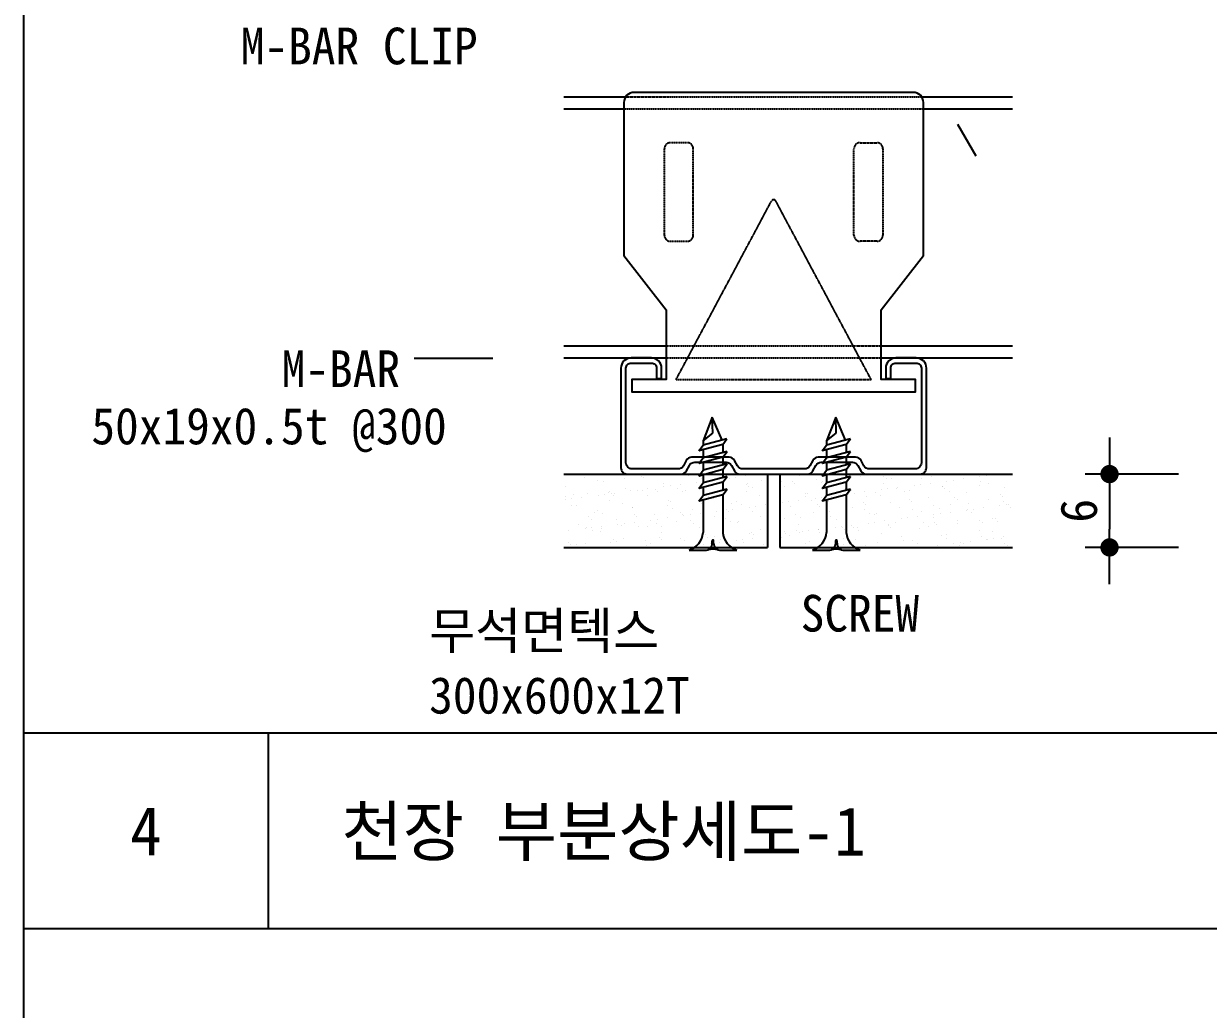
# Model space of a CAD drawing. Header units: millimetres. Extents: x 4197 to 36683, y 11436 to 28100.
# Drawn here: x 15088 to 17995, y 24032 to 26451 of the extents above; entities that cross this region are included whole.
import ezdxf
from ezdxf.enums import TextEntityAlignment as Align

# ---------------------------------------------------------------- set-up
doc = ezdxf.new("R2010")
doc.units = ezdxf.units.MM
doc.header["$MEASUREMENT"] = 0
doc.linetypes.add('HIDDEN', pattern=[0.375, 0.25, -0.125])
doc.layers.get('0').update_dxf_attribs({"linetype": 'CONTINUOUS'})
for name, color, linetype in [('2', 2, 'CONTINUOUS'), ('3', 6, 'CONTINUOUS'), ('7', 7, 'CONTINUOUS'), ('A-DIMS', 7, 'CONTINUOUS'), ('A-MKXS-LEAD', 7, 'CONTINUOUS'), ('ANCH', 8, 'CONTINUOUS'), ('FORM', 7, 'CONTINUOUS'), ('HA', 9, 'CONTINUOUS'), ('M', 2, 'CONTINUOUS'), ('PICE', 9, 'CONTINUOUS'), ('TEX', 3, 'CONTINUOUS'), ('TEXT', 7, 'CONTINUOUS')]:
    doc.layers.add(name, color=color, linetype=linetype)
doc.layers.add('A-MKXS-TEXT1', color=3, linetype='CONTINUOUS', lineweight=25)
doc.styles.add('HY울릉도L', font='malgun.ttf')
doc.styles.add('돋움', font='')
doc.styles.add('돋움체', font='')
doc.styles.get('돋움').set_extended_font_data('DotumChe')
doc.styles.get('돋움체').set_extended_font_data('DotumChe')
doc.dimstyles.new('CDIM', dxfattribs={"dimtxt": 3, "dimasz": 1.5, "dimexe": 2, "dimexo": 1, "dimgap": 1, "dimtad": 1, "dimdec": 0, "dimrnd": 0.5, "dimzin": 0, "dimdsep": 32, "dimlunit": 6, "dimtxsty": 'HY울릉도L', "dimblk1": '_CIDOT', "dimblk2": '_CIDOT', "dimsah": 1, "dimcen": 5.5, "dimclrd": 2, "dimclre": 2, "dimclrt": 7, "dimadec": 0, "dimazin": 0, "dimtfac": 1, "dimtdec": 0, "dimtix": 1, "dimtmove": 2, "dimatfit": 1, "dimldrblk": '_CIDOT', "dimfxl": 1, "dimtolj": 1, "dimtzin": 0, "dimlwd": -1, "dimarcsym": 0})

# ---------------------------------------------------------------- blocks, each defined once
blk = doc.blocks.new('*X8')
at = {"color": 0}
for p, q in [((299.93, 2243.97), (299.93, 2243.97)), ((327.09, 2243.84), (327.09, 2243.84)), ((239.36, 2241.05), (239.36, 2241.05)), ((243.78, 2240.94), (243.78, 2240.94)), ((244.7, 2240.09), (244.7, 2240.09)), ((246.69, 2243.46), (246.69, 2243.46)), ((253.66, 2241.88), (253.66, 2241.88)), ((255.77, 2240.54), (255.77, 2240.54)), ((256.23, 2240.9), (256.23, 2240.9)), ((262.49, 2241.95), (262.49, 2241.95)), ((263.42, 2241.1), (263.42, 2241.1)), ((267.76, 2242.85), (267.76, 2242.85)), ((271.8, 2242.97), (271.8, 2242.97)), ((280.92, 2240.09), (280.92, 2240.09)), ((281.21, 2242.96), (281.21, 2242.96)), ((282.06, 2243.68), (282.06, 2243.68)), ((282.13, 2242.11), (282.13, 2242.11)), ((284.17, 2242.34), (284.17, 2242.34)), ((293.51, 2239.42), (293.51, 2239.42)), ((296.11, 2239.76), (296.11, 2239.76)), ((296.48, 2242.16), (296.48, 2242.16)), ((300.18, 2240.3), (300.18, 2240.3)), ((300.85, 2243.12), (300.85, 2243.12)), ((305.2, 2239.14), (305.2, 2239.14)), ((305.31, 2239.06), (305.31, 2239.06)), ((306.97, 2241.19), (306.97, 2241.19)), ((309.57, 2241.53), (309.57, 2241.53)), ((313.63, 2242.07), (313.63, 2242.07)), ((320.16, 2239.31), (320.16, 2239.31)), ((320.43, 2242.96), (320.43, 2242.96)), ((320.88, 2241.13), (320.88, 2241.13)), ((323.03, 2243.31), (323.03, 2243.31)), ((323.92, 2240.15), (323.92, 2240.15)), ((240.66, 2238.83), (240.66, 2238.83)), ((249.05, 2236.11), (249.05, 2236.11)), ((249.27, 2234.73), (249.27, 2234.73)), ((249.78, 2235.96), (249.78, 2235.96)), ((255.73, 2234.45), (255.73, 2234.45)), ((259.8, 2234.98), (259.8, 2234.98)), ((263.36, 2235.7), (263.36, 2235.7)), ((265.35, 2238.03), (265.35, 2238.03)), ((266.59, 2235.88), (266.59, 2235.88)), ((267.77, 2237.12), (267.77, 2237.12)), ((269.19, 2236.22), (269.19, 2236.22)), ((273.26, 2236.75), (273.26, 2236.75)), ((274.17, 2234.92), (274.17, 2234.92)), ((277.67, 2236.53), (277.67, 2236.53)), ((279.78, 2235.19), (279.78, 2235.19)), ((280.05, 2237.65), (280.05, 2237.65)), ((282.65, 2237.99), (282.65, 2237.99)), ((286.48, 2238.13), (286.48, 2238.13)), ((286.72, 2238.52), (286.72, 2238.52)), ((289.74, 2236.99), (289.74, 2236.99)), ((291.76, 2237.5), (291.76, 2237.5)), ((299.28, 2234.43), (299.28, 2234.43)), ((306.07, 2238.34), (306.07, 2238.34)), ((308.18, 2236.99), (308.18, 2236.99)), ((310.18, 2234.58), (310.18, 2234.58)), ((314.85, 2236.5), (314.85, 2236.5)), ((328.89, 2235.59), (328.89, 2235.59)), ((329.82, 2234.74), (329.82, 2234.74)), ((330.41, 2238.57), (330.41, 2238.57)), ((239.67, 2232.33), (239.67, 2232.33)), ((242.28, 2232.67), (242.28, 2232.67)), ((243.04, 2230.78), (243.04, 2230.78)), ((246.34, 2233.21), (246.34, 2233.21)), ((251.38, 2233.39), (251.38, 2233.39)), ((253.13, 2234.1), (253.13, 2234.1)), ((254.03, 2231.55), (254.03, 2231.55)), ((254.95, 2230.7), (254.95, 2230.7)), ((258.61, 2232.85), (258.61, 2232.85)), ((268.14, 2230.29), (268.14, 2230.29)), ((272.74, 2232.56), (272.74, 2232.56)), ((273.27, 2229.39), (273.27, 2229.39)), ((273.66, 2231.71), (273.66, 2231.71)), ((283.71, 2232.36), (283.71, 2232.36)), ((287.37, 2230.36), (287.37, 2230.36)), ((291.46, 2233.57), (291.46, 2233.57)), ((292.38, 2232.72), (292.38, 2232.72)), ((292.83, 2229.49), (292.83, 2229.49)), ((301.67, 2231.19), (301.67, 2231.19)), ((303.78, 2229.85), (303.78, 2229.85)), ((308.4, 2231.56), (308.4, 2231.56)), ((311.1, 2233.73), (311.1, 2233.73)), ((315.12, 2229.32), (315.12, 2229.32)), ((315.45, 2229.75), (315.45, 2229.75)), ((315.77, 2232.16), (315.77, 2232.16)), ((317.72, 2229.66), (317.72, 2229.66)), ((321.79, 2230.2), (321.79, 2230.2)), ((323.97, 2233.62), (323.97, 2233.62)), ((328.58, 2231.09), (328.58, 2231.09)), ((330.07, 2232.99), (330.07, 2232.99)), ((331.18, 2231.43), (331.18, 2231.43)), ((332.18, 2231.65), (332.18, 2231.65)), ((332.79, 2230.52), (332.79, 2230.52)), ((240.58, 2225.7), (240.58, 2225.7)), ((244.87, 2227.58), (244.87, 2227.58)), ((246.98, 2226.24), (246.98, 2226.24)), ((252.58, 2228.22), (252.58, 2228.22)), ((258.97, 2228.55), (258.97, 2228.55)), ((259.3, 2226.71), (259.3, 2226.71)), ((261.7, 2225.35), (261.7, 2225.35)), ((275.38, 2228.04), (275.38, 2228.04)), ((277.27, 2227.42), (277.27, 2227.42)), ((278.01, 2227.72), (278.01, 2227.72)), ((281.41, 2224.88), (281.41, 2224.88)), ((288.2, 2225.77), (288.2, 2225.77)), ((290.81, 2226.12), (290.81, 2226.12)), ((294.87, 2226.65), (294.87, 2226.65)), ((296.73, 2228.74), (296.73, 2228.74)), ((301.66, 2227.55), (301.66, 2227.55)), ((301.66, 2226.38), (301.66, 2226.38)), ((304.27, 2227.89), (304.27, 2227.89)), ((308.33, 2228.42), (308.33, 2228.42)), ((311.37, 2225.01), (311.37, 2225.01)), ((317.22, 2228.45), (317.22, 2228.45)), ((320.43, 2225.19), (320.43, 2225.19)), ((325.68, 2225.85), (325.68, 2225.85)), ((326.76, 2225.89), (326.76, 2225.89)), ((327.79, 2224.5), (327.79, 2224.5)), ((240.48, 2220.44), (240.48, 2220.44)), ((245.56, 2221.14), (245.56, 2221.14)), ((246.13, 2223.28), (246.13, 2223.28)), ((246.48, 2220.3), (246.48, 2220.3)), ((247.83, 2220.46), (247.83, 2220.46)), ((250.43, 2220.8), (250.43, 2220.8)), ((254.49, 2221.34), (254.49, 2221.34)), ((254.57, 2221.41), (254.57, 2221.41)), ((254.95, 2220.17), (254.95, 2220.17)), ((261.29, 2222.23), (261.29, 2222.23)), ((263.89, 2222.57), (263.89, 2222.57)), ((264.27, 2222.15), (264.27, 2222.15)), ((265.2, 2221.31), (265.2, 2221.31)), ((267.95, 2223.11), (267.95, 2223.11)), ((268.88, 2222.24), (268.88, 2222.24)), ((270.52, 2222.24), (270.52, 2222.24)), ((270.99, 2220.9), (270.99, 2220.9)), ((274.74, 2224), (274.74, 2224)), ((277.35, 2224.35), (277.35, 2224.35)), ((280.06, 2219.69), (280.06, 2219.69)), ((282.97, 2223.21), (282.97, 2223.21)), ((282.99, 2223.16), (282.99, 2223.16)), ((283.91, 2222.32), (283.91, 2222.32)), ((286.09, 2224.31), (286.09, 2224.31)), ((295.63, 2221.75), (295.63, 2221.75)), ((297.28, 2224.04), (297.28, 2224.04)), ((299.39, 2222.7), (299.39, 2222.7)), ((301.71, 2224.18), (301.71, 2224.18)), ((302.63, 2223.33), (302.63, 2223.33)), ((311.19, 2223.82), (311.19, 2223.82)), ((320.32, 2220.95), (320.32, 2220.95)), ((321.35, 2224.34), (321.35, 2224.34)), ((325.7, 2220.36), (325.7, 2220.36)), ((239.39, 2218.1), (239.39, 2218.1)), ((241.04, 2219.57), (241.04, 2219.57)), ((242.59, 2219.09), (242.59, 2219.09)), ((248.93, 2215.55), (248.93, 2215.55)), ((250.83, 2216.31), (250.83, 2216.31)), ((264.48, 2215.09), (264.48, 2215.09)), ((264.49, 2217.62), (264.49, 2217.62)), ((269.55, 2217.32), (269.55, 2217.32)), ((278.58, 2216.06), (278.58, 2216.06)), ((288.26, 2218.33), (288.26, 2218.33)), ((289.18, 2216.81), (289.18, 2216.81)), ((292.88, 2216.9), (292.88, 2216.9)), ((294.99, 2215.55), (294.99, 2215.55)), ((303.03, 2214.78), (303.03, 2214.78)), ((304.75, 2218.88), (304.75, 2218.88)), ((306.98, 2219.34), (306.98, 2219.34)), ((306.98, 2217.86), (306.98, 2217.86)), ((309.82, 2215.67), (309.82, 2215.67)), ((311.96, 2214.78), (311.96, 2214.78)), ((312.42, 2216.02), (312.42, 2216.02)), ((313.57, 2215.77), (313.57, 2215.77)), ((316.48, 2216.55), (316.48, 2216.55)), ((321.28, 2218.7), (321.28, 2218.7)), ((323.28, 2217.45), (323.28, 2217.45)), ((323.39, 2217.35), (323.39, 2217.35)), ((325.88, 2217.79), (325.88, 2217.79)), ((329.14, 2217.84), (329.14, 2217.84)), ((329.94, 2218.32), (329.94, 2218.32)), ((330.67, 2215.79), (330.67, 2215.79)), ((331.6, 2214.95), (331.6, 2214.95)), ((250.18, 2214.26), (250.18, 2214.26)), ((273.61, 2214.74), (273.61, 2214.74)), ((298.96, 2214.25), (298.96, 2214.25))]:
    blk.add_line(p, q, dxfattribs=at)
blk = doc.blocks.new('*X7')
at = {"color": 0}
for p, q in [((150.91, 2239.09), (150.91, 2239.09)), ((156.94, 2243.72), (156.94, 2243.72)), ((158.55, 2242.78), (158.55, 2242.78)), ((163.93, 2241.45), (163.93, 2241.45)), ((166.48, 2241.16), (166.48, 2241.16)), ((172.86, 2243.62), (172.86, 2243.62)), ((174.97, 2242.28), (174.97, 2242.28)), ((182.04, 2243.23), (182.04, 2243.23)), ((182.65, 2242.46), (182.65, 2242.46)), ((191.17, 2240.36), (191.17, 2240.36)), ((193.74, 2239.23), (193.74, 2239.23)), ((197.81, 2239.77), (197.81, 2239.77)), ((201.37, 2243.48), (201.37, 2243.48)), ((204.6, 2240.66), (204.6, 2240.66)), ((206.73, 2242.43), (206.73, 2242.43)), ((207.2, 2241), (207.2, 2241)), ((210.96, 2239.24), (210.96, 2239.24)), ((211.27, 2241.54), (211.27, 2241.54)), ((215.56, 2239.32), (215.56, 2239.32)), ((218.06, 2242.43), (218.06, 2242.43)), ((220.66, 2242.77), (220.66, 2242.77)), ((224.73, 2243.31), (224.73, 2243.31)), ((225.06, 2239.93), (225.06, 2239.93)), ((225.26, 2240.08), (225.26, 2240.08)), ((225.98, 2239.08), (225.98, 2239.08)), ((231.12, 2241.39), (231.12, 2241.39)), ((151.11, 2235.04), (151.11, 2235.04)), ((154.16, 2235.64), (154.16, 2235.64)), ((157.43, 2234.45), (157.43, 2234.45)), ((160.03, 2236.22), (160.03, 2236.22)), ((164.22, 2235.34), (164.22, 2235.34)), ((166.83, 2235.69), (166.83, 2235.69)), ((168.46, 2236.47), (168.46, 2236.47)), ((168.91, 2236.89), (168.91, 2236.89)), ((169.83, 2236.05), (169.83, 2236.05)), ((170.57, 2235.13), (170.57, 2235.13)), ((170.89, 2236.22), (170.89, 2236.22)), ((175.6, 2238.29), (175.6, 2238.29)), ((177.68, 2237.12), (177.68, 2237.12)), ((180.29, 2237.46), (180.29, 2237.46)), ((182.56, 2237.44), (182.56, 2237.44)), ((184.35, 2237.99), (184.35, 2237.99)), ((184.42, 2235.18), (184.42, 2235.18)), ((187.63, 2237.9), (187.63, 2237.9)), ((188.55, 2237.06), (188.55, 2237.06)), ((191.14, 2238.89), (191.14, 2238.89)), ((196.86, 2238.27), (196.86, 2238.27)), ((198.97, 2236.93), (198.97, 2236.93)), ((199.99, 2237.25), (199.99, 2237.25)), ((206.34, 2238.91), (206.34, 2238.91)), ((207.27, 2238.07), (207.27, 2238.07)), ((209.53, 2234.69), (209.53, 2234.69)), ((225.09, 2236.76), (225.09, 2236.76)), ((227.37, 2238.73), (227.37, 2238.73)), ((230.33, 2235.09), (230.33, 2235.09)), ((150.77, 2233.57), (150.77, 2233.57)), ((153.29, 2231.04), (153.29, 2231.04)), ((153.37, 2233.91), (153.37, 2233.91)), ((155.46, 2231.05), (155.46, 2231.05)), ((164.07, 2229.32), (164.07, 2229.32)), ((168.86, 2233.11), (168.86, 2233.11)), ((174.18, 2232.06), (174.18, 2232.06)), ((178.16, 2230.29), (178.16, 2230.29)), ((178.39, 2230.56), (178.39, 2230.56)), ((192.47, 2231.13), (192.47, 2231.13)), ((192.9, 2233.07), (192.9, 2233.07)), ((193.96, 2232.63), (193.96, 2232.63)), ((194.58, 2229.78), (194.58, 2229.78)), ((203.08, 2229.75), (203.08, 2229.75)), ((206.56, 2232.09), (206.56, 2232.09)), ((211.62, 2234.08), (211.62, 2234.08)), ((216.59, 2229.52), (216.59, 2229.52)), ((218.65, 2231.82), (218.65, 2231.82)), ((219.42, 2229.67), (219.42, 2229.67)), ((220.87, 2232.93), (220.87, 2232.93)), ((222.98, 2231.59), (222.98, 2231.59)), ((226.21, 2230.56), (226.21, 2230.56)), ((228.82, 2230.9), (228.82, 2230.9)), ((232.88, 2231.44), (232.88, 2231.44)), ((160.44, 2226.49), (160.44, 2226.49)), ((161.36, 2225.65), (161.36, 2225.65)), ((162.83, 2228.49), (162.83, 2228.49)), ((166.18, 2227.98), (166.18, 2227.98)), ((171.95, 2225.61), (171.95, 2225.61)), ((179.16, 2227.5), (179.16, 2227.5)), ((180.08, 2226.66), (180.08, 2226.66)), ((185.84, 2225.24), (185.84, 2225.24)), ((187.51, 2227.68), (187.51, 2227.68)), ((188.44, 2225.59), (188.44, 2225.59)), ((192.5, 2226.12), (192.5, 2226.12)), ((196.34, 2224.57), (196.34, 2224.57)), ((197.88, 2228.51), (197.88, 2228.51)), ((198.8, 2227.67), (198.8, 2227.67)), ((199.3, 2227.02), (199.3, 2227.02)), ((201.9, 2227.36), (201.9, 2227.36)), ((202.17, 2224.95), (202.17, 2224.95)), ((205.96, 2227.89), (205.96, 2227.89)), ((211.91, 2226.64), (211.91, 2226.64)), ((212.75, 2228.79), (212.75, 2228.79)), ((215.36, 2229.13), (215.36, 2229.13)), ((216.47, 2225.78), (216.47, 2225.78)), ((217.51, 2228.68), (217.51, 2228.68)), ((221.86, 2224.69), (221.86, 2224.69)), ((227.47, 2228.71), (227.47, 2228.71)), ((230.57, 2226.75), (230.57, 2226.75)), ((152.13, 2220.81), (152.13, 2220.81)), ((156.38, 2223.54), (156.38, 2223.54)), ((158.92, 2221.7), (158.92, 2221.7)), ((159.67, 2222.18), (159.67, 2222.18)), ((161.52, 2222.04), (161.52, 2222.04)), ((161.78, 2220.83), (161.78, 2220.83)), ((165.2, 2220.44), (165.2, 2220.44)), ((165.59, 2222.58), (165.59, 2222.58)), ((165.71, 2221.66), (165.71, 2221.66)), ((172.38, 2223.47), (172.38, 2223.47)), ((173.77, 2223.14), (173.77, 2223.14)), ((174.98, 2223.81), (174.98, 2223.81)), ((179.05, 2224.35), (179.05, 2224.35)), ((180.77, 2222.5), (180.77, 2222.5)), ((184.43, 2222.67), (184.43, 2222.67)), ((188.07, 2223.98), (188.07, 2223.98)), ((190.18, 2222.64), (190.18, 2222.64)), ((190.31, 2219.95), (190.31, 2219.95)), ((203.15, 2223.68), (203.15, 2223.68)), ((205.88, 2222.02), (205.88, 2222.02)), ((218.58, 2224.44), (218.58, 2224.44)), ((221.44, 2224.09), (221.44, 2224.09)), ((226.84, 2220.13), (226.84, 2220.13)), ((230.56, 2221.21), (230.56, 2221.21)), ((151.97, 2216.09), (151.97, 2216.09)), ((152.89, 2215.25), (152.89, 2215.25)), ((155.28, 2215.03), (155.28, 2215.03)), ((159.17, 2215.81), (159.17, 2215.81)), ((169.37, 2216), (169.37, 2216)), ((170.69, 2217.1), (170.69, 2217.1)), ((171.61, 2216.26), (171.61, 2216.26)), ((174.74, 2217.88), (174.74, 2217.88)), ((183.68, 2216.83), (183.68, 2216.83)), ((183.86, 2215), (183.86, 2215)), ((185.78, 2215.49), (185.78, 2215.49)), ((189.41, 2218.11), (189.41, 2218.11)), ((190.33, 2217.27), (190.33, 2217.27)), ((197.77, 2217.8), (197.77, 2217.8)), ((199.43, 2217.07), (199.43, 2217.07)), ((207.45, 2215.14), (207.45, 2215.14)), ((208.12, 2219.12), (208.12, 2219.12)), ((209.04, 2218.28), (209.04, 2218.28)), ((210.05, 2215.49), (210.05, 2215.49)), ((212.08, 2218.63), (212.08, 2218.63)), ((214.12, 2216.02), (214.12, 2216.02)), ((214.18, 2217.29), (214.18, 2217.29)), ((215, 2219.14), (215, 2219.14)), ((220.91, 2216.92), (220.91, 2216.92)), ((223.51, 2217.26), (223.51, 2217.26)), ((223.82, 2216.03), (223.82, 2216.03)), ((226.17, 2219.6), (226.17, 2219.6)), ((227.58, 2217.79), (227.58, 2217.79)), ((227.76, 2219.29), (227.76, 2219.29)), ((232.11, 2215.3), (232.11, 2215.3)), ((200.66, 2214.25), (200.66, 2214.25)), ((213.39, 2214.29), (213.39, 2214.29))]:
    blk.add_line(p, q, dxfattribs=at)
blk = doc.blocks.new('_CIDOT')
at = {"color": 0, "linetype": 'ByBlock'}
blk.add_line((2, 0), (-1, 0), dxfattribs=at)
at = {"color": 0, "linetype": 'ByBlock', "const_width": 0.5}
blk.add_lwpolyline([(-0.25, 0, 1), (0.25, 0, 1)], format="xyb", close=True, dxfattribs=at)
blk = doc.blocks.new('*D60')
at = {"layer": 'A-DIMS', "lineweight": -2, "transparency": 16777216}
for p, q in [((17922, 25346), (17693, 25346)), ((17922, 25166), (17693, 25166))]:
    blk.add_line(p, q, dxfattribs=at)
at = {"layer": 'A-DIMS', "transparency": 16777216}
blk.add_line((17753, 25301), (17753, 25211), dxfattribs=at)
at = {"layer": 'A-DIMS', "transparency": 16777216, "xscale": 45, "yscale": 45, "zscale": 45}
for p, rotation in [((17753, 25346), 90), ((17753, 25166), 270)]:
    blk.add_blockref('_CIDOT', p, dxfattribs=dict(at, rotation=rotation))
at = {"layer": 'A-DIMS', "color": 3, "transparency": 16777216, "insert": (17677.9, 25256), "char_height": 90, "attachment_point": 5, "rotation": 90, "style": '돋움체'}
blk.add_mtext('\\A1;6', dxfattribs=at)

msp = doc.modelspace()

# ---------------------------------------------------------------- linework, layer by layer
at = {"layer": '2'}
msp.add_line((16413.3, 25346), (17515.1, 25346), dxfattribs=at)
at = {"layer": '3'}
for p, q in [((16413.3, 25346), (16913.6, 25346)), ((16413.3, 25346), (16913.6, 25346)), ((16913.6, 25346), (16913.6, 25166)), ((16943.6, 25346), (17515.1, 25346)), ((16943.6, 25346), (16943.6, 25166)), ((16413.3, 25166), (16913.6, 25166)), ((16943.6, 25166), (17515.1, 25166))]:
    msp.add_line(p, q, dxfattribs=at)
at = {"layer": '7', "linetype": 'HIDDEN'}
for p, q in [((16689.2, 25578.1), (16923.3, 26016.2)), ((17167.9, 25578.1), (16933.9, 26016.2)), ((16689.2, 25578.1), (17167.9, 25578.1))]:
    msp.add_line(p, q, dxfattribs=at)
at = {"layer": '7'}
msp.add_lwpolyline([(16664.8, 25749), (16664.8, 25578.1), (16580.1, 25578.1), (16580.1, 25548.1), (17277, 25548.1), (17277, 25578.1), (17192.3, 25578.1), (17192.3, 25749), (17296.1, 25882.3), (17296.1, 26257.9, 0.414214), (17271.1, 26282.9), (16586.1, 26282.9, 0.414214), (16561.1, 26257.9), (16561.1, 25882.3)], format="xyb", close=True, dxfattribs=at)
at = {"layer": '7', "linetype": 'HIDDEN'}
for points in [[(16660.2, 26144.3), (16660.2, 25932.4, 0.414214), (16675.2, 25917.4), (16716.4, 25917.4, 0.414214), (16731.4, 25932.4), (16731.4, 26144.3, 0.414214), (16716.4, 26159.3), (16675.2, 26159.3, 0.414214)], [(17196.9, 26144.3), (17196.9, 25932.4, -0.414214), (17181.9, 25917.4), (17140.7, 25917.4, -0.414214), (17125.7, 25932.4), (17125.7, 26144.3, -0.414214), (17140.7, 26159.3), (17181.9, 26159.3, -0.414214)]]:
    msp.add_lwpolyline(points, format="xyb", close=True, dxfattribs=at)
msp.add_arc((16928.6, 26013.4), 6, 28.109, 151.891, dxfattribs=at)
at = {"layer": 'A-MKXS-LEAD'}
msp.add_line((17425.4, 26126.1), (17380.5, 26204.1), dxfattribs=at)
for points in [[(17425.4, 26126.1, 0, 30, 0), (17380.5, 26204.1, 0, 0, 0), (17122.5, 26652.2, 0, 0, 0), (17281.7, 26652.2, 0, 0, 0)], [(16615.8, 26149.5, 0, 30, 0), (16550.2, 26211.2, 0, 0, 0), (16366.8, 26383.7, 0, 0, 0), (16275, 26383.7, 0, 0, 0)], [(16556.7, 25502.9, 0, 30, 0), (16473.2, 25536.3, 0, 0, 0), (16239.4, 25629.7, 0, 0, 0)], [(16436.8, 25260.4, 0, 30, 0), (16346.8, 25260.4, 0, 0, 0), (15979.3, 25260.4, 0, 0, 0), (15979.3, 24955.1, 0, 0, 0), (16078.3, 24955.1, 0, 0, 0)]]:
    msp.add_lwpolyline(points, format="xyseb", dxfattribs=at)
at = {"layer": 'ANCH'}
for p, q in [((16413.3, 26272.3), (16568.4, 26272.3)), ((17291.5, 26272.3), (17515.1, 26272.3)), ((16413.3, 26242.4), (16561.1, 26242.4)), ((17296.1, 26242.4), (17515.1, 26242.4)), ((16413.3, 25661), (16664.8, 25661)), ((17192.3, 25661), (17515.1, 25661)), ((16413.3, 25631), (16664.8, 25631)), ((17192.3, 25631), (17515.1, 25631))]:
    msp.add_line(p, q, dxfattribs=at)
at = {"layer": 'ANCH', "linetype": 'HIDDEN'}
for p, q in [((16568.4, 26272.3), (17291.5, 26272.3)), ((16561.1, 26242.4), (17296.1, 26242.4)), ((16664.8, 25661), (17192.3, 25661)), ((16664.8, 25631), (17192.3, 25631))]:
    msp.add_line(p, q, dxfattribs=at)
at = {"layer": 'FORM', "linetype": 'Continuous'}
for p, q in [((15087.7, 16021.2), (15087.7, 28100.1)), ((25759.4, 24710), (15087.7, 24710)), ((15687.7, 24708.8), (15687.7, 24230)), ((25759.4, 24230), (15087.7, 24230))]:
    msp.add_line(p, q, dxfattribs=at)
at = {"layer": 'M'}
msp.add_lwpolyline([(17129.8, 25387.6), (17037.9, 25387.6, 0.275955), (17024.7, 25379.7), (17017.5, 25366.4, -0.275955), (17004.3, 25358.5), (16852.8, 25358.5, -0.275955), (16839.6, 25366.4), (16832.5, 25379.7, 0.275955), (16819.3, 25387.6), (16727.3, 25387.6, 0.275955), (16714.1, 25379.7), (16707, 25366.4, -0.275955), (16693.8, 25358.5), (16581.1, 25358.5, -0.414214), (16566.1, 25373.5), (16566.1, 25606, -0.414214), (16578.6, 25618.5), (16628.6, 25618.5, -0.414214), (16641.1, 25606), (16641.1, 25580.9), (16653.6, 25580.9), (16653.6, 25606, 0.414214), (16628.6, 25631), (16578.6, 25631, 0.414214), (16553.6, 25606), (16553.6, 25361, 0.414214), (16568.6, 25346), (16701.2, 25346, 0.275955), (16714.5, 25353.9), (16721.6, 25367.2, -0.275955), (16734.8, 25375.1), (16811.8, 25375.1, -0.275955), (16825, 25367.2), (16832.1, 25353.9, 0.275955), (16845.4, 25346), (17011.8, 25346, 0.275955), (17025, 25353.9), (17032.2, 25367.2, -0.275955), (17045.4, 25375.1), (17122.3, 25375.1, -0.275955), (17135.5, 25367.2), (17142.7, 25353.9, 0.275955), (17155.9, 25346), (17288.6, 25346, 0.414214), (17303.6, 25361), (17303.6, 25606, 0.414214), (17278.6, 25631), (17228.6, 25631, 0.414214), (17203.6, 25606), (17203.6, 25580.9), (17216.1, 25580.9), (17216.1, 25606, -0.414214), (17228.6, 25618.5), (17278.6, 25618.5, -0.414214), (17291.1, 25606), (17291.1, 25373.5, -0.414214), (17276.1, 25358.5), (17163.4, 25358.5, -0.275955), (17150.2, 25366.4), (17143, 25379.7, 0.275955)], format="xyb", close=True, dxfattribs=at)
at = {"layer": 'PICE'}
for p, q in [((16778, 25485.9), (16755.6, 25427.4)), ((16779.4, 25446.4), (16778, 25485.9)), ((16802.3, 25429.5), (16778, 25485.9)), ((17080.9, 25485.9), (17058.5, 25427.4)), ((17105.2, 25429.5), (17080.9, 25485.9)), ((17082.4, 25446.4), (17080.9, 25485.9)), ((16755.6, 25427.4), (16779.4, 25446.4)), ((17058.5, 25427.4), (17082.4, 25446.4)), ((16744.8, 25402.9), (16755.3, 25416.9)), ((16814, 25432.5), (16755.3, 25416.9)), ((16755.6, 25427.4), (16755.6, 25416.9)), ((16803.6, 25418.5), (16814, 25432.5)), ((16803.6, 25418.5), (16803.6, 25398.9)), ((17047.7, 25402.9), (17058.2, 25416.9)), ((17116.9, 25432.5), (17058.2, 25416.9)), ((17058.5, 25427.4), (17058.5, 25416.9)), ((17106.5, 25418.5), (17116.9, 25432.5)), ((17106.5, 25418.5), (17106.5, 25398.9)), ((16744.9, 25372.1), (16755.3, 25386.1)), ((16814.1, 25401.7), (16755.3, 25386.1)), ((16755.6, 25405.7), (16755.6, 25386.1)), ((16803.6, 25387.7), (16803.6, 25368.1)), ((16803.7, 25387.7), (16814.1, 25401.7)), ((17047.8, 25372.1), (17058.2, 25386.1)), ((17117, 25401.7), (17058.2, 25386.1)), ((17058.5, 25405.7), (17058.5, 25386.1)), ((17106.5, 25387.7), (17106.5, 25368.1)), ((17106.6, 25387.7), (17117, 25401.7)), ((16814.2, 25370.9), (16755.4, 25355.3)), ((16755.6, 25374.9), (16755.6, 25355.3)), ((16803.6, 25356.8), (16803.6, 25337.2)), ((16803.7, 25356.9), (16814.2, 25370.9)), ((17117.1, 25370.9), (17058.3, 25355.3)), ((17058.5, 25374.9), (17058.5, 25355.3)), ((17106.5, 25356.8), (17106.5, 25337.2)), ((17106.6, 25356.9), (17117.1, 25370.9)), ((16745, 25341.3), (16755.4, 25355.3)), ((16814.3, 25340.1), (16755.5, 25324.5)), ((16755.6, 25344.1), (16755.6, 25324.5)), ((16803.8, 25326.1), (16814.3, 25340.1)), ((17047.9, 25341.3), (17058.3, 25355.3)), ((17117.2, 25340.1), (17058.4, 25324.5)), ((17058.5, 25344.1), (17058.5, 25324.5)), ((17106.7, 25326.1), (17117.2, 25340.1)), ((16745, 25310.5), (16755.5, 25324.5)), ((16755.6, 25313.3), (16755.6, 25293.7)), ((16814.3, 25309.3), (16755.6, 25293.7)), ((16803.6, 25326), (16803.6, 25306.4)), ((16803.9, 25295.3), (16814.3, 25309.3)), ((17048, 25310.5), (17058.4, 25324.5)), ((17058.5, 25313.3), (17058.5, 25293.7)), ((17117.2, 25309.3), (17058.5, 25293.7)), ((17106.5, 25326), (17106.5, 25306.4)), ((17106.8, 25295.3), (17117.2, 25309.3)), ((16745.1, 25279.7), (16755.6, 25293.7)), ((16755.6, 25282.4), (16755.6, 25202.6)), ((16803.6, 25295.2), (16803.6, 25202.6)), ((17048, 25279.7), (17058.5, 25293.7)), ((17058.5, 25282.4), (17058.5, 25202.6)), ((17106.5, 25295.2), (17106.5, 25202.6)), ((16778, 25176.7), (16778, 25182.9)), ((16780, 25184.1), (16779.2, 25184.1)), ((16781.2, 25176.7), (16781.2, 25182.9)), ((17080.9, 25176.7), (17080.9, 25182.9)), ((17082.9, 25184.1), (17082.1, 25184.1)), ((17084.1, 25176.7), (17084.1, 25182.9)), ((16720.9, 25159.3), (16761.5, 25159.3)), ((16797.6, 25159.3), (16838.3, 25159.3)), ((17023.8, 25159.3), (17064.4, 25159.3)), ((17100.6, 25159.3), (17141.2, 25159.3))]:
    msp.add_line(p, q, dxfattribs=at)
at = {"layer": 'PICE', "color": 1}
for p, q in [((16803.6, 25418.5), (16744.8, 25402.9)), ((17106.5, 25418.5), (17047.7, 25402.9)), ((16803.7, 25387.7), (16744.9, 25372.1)), ((17106.6, 25387.7), (17047.8, 25372.1)), ((16803.7, 25356.9), (16745, 25341.3)), ((17106.6, 25356.9), (17047.9, 25341.3)), ((16803.8, 25326.1), (16745, 25310.5)), ((17106.7, 25326.1), (17048, 25310.5)), ((16803.9, 25295.3), (16745.1, 25279.7)), ((17106.8, 25295.3), (17048, 25279.7))]:
    msp.add_line(p, q, dxfattribs=at)
at = {"layer": 'PICE'}
for centre, radius, start, end in [((16704.8, 25207.7), 51, 288.341, 354.2702), ((16779.2, 25182.9), 1.2, 90, 180), ((16780, 25182.9), 1.2, 0, 90), ((16854.4, 25207.7), 51, 185.7298, 251.659), ((17007.7, 25207.7), 51, 288.341, 354.2702), ((17082.1, 25182.9), 1.2, 90, 180), ((17082.9, 25182.9), 1.2, 0, 90), ((17157.3, 25207.7), 51, 185.7298, 251.659), ((16760.8, 25176.4), 17.2, 267.5265, 0.9138), ((16779.6, 25086.9), 74.5, 80.2866, 99.7134), ((16798.4, 25176.4), 17.2, 179.0862, 272.4735), ((17063.7, 25176.4), 17.2, 267.5265, 0.9138), ((17082.5, 25086.9), 74.5, 80.2866, 99.7134), ((17101.3, 25176.4), 17.2, 179.0862, 272.4735)]:
    msp.add_arc(centre, radius, start, end, dxfattribs=at)
at = {"layer": 'TEXT'}
msp.add_line((16239.4, 25629.7), (16046.5, 25629.7), dxfattribs=at)
msp.add_lwpolyline([(16822.9, 25152.7, 0, 30, 0), (16822.9, 25062.7, 0, 0, 0), (16822.9, 24992.7, 0, 0, 0), (16948.7, 24992.7, 0, 0, 0)], format="xyseb", dxfattribs=at)

# ---------------------------------------------------------------- block references
at = {"layer": 'HA', "xscale": 6, "yscale": 6, "zscale": 6}
for name in ['*X7', '*X8']:
    msp.add_blockref(name, (15512.1, 11881.8), dxfattribs=at)

# ---------------------------------------------------------------- texts
at = {"layer": 'A-MKXS-TEXT1', "style": '돋움체'}
for s, p in [('M-BAR CLIP', (15620.4, 26351.7)), ('M-BAR', (15720.8, 25559.6)), ('50x19x0.5t @300', (15253.8, 25419)), ('SCREW', (16994.8, 24959.5)), ('무석면텍스', (16082.9, 24916.4)), ('300x600x12T', (16082.9, 24758.1))]:
    msp.add_text(s, height=90, dxfattribs=at).set_placement(p)
at = {"layer": 'TEX', "style": '돋움'}
msp.add_text('천장 부분상세도-1', height=120, dxfattribs=at).set_placement((15867.7, 24469.4), align=Align.MIDDLE_LEFT)
msp.add_text('4', height=120, dxfattribs=at).set_placement((15387.7, 24470), align=Align.MIDDLE_CENTER)

# ---------------------------------------------------------------- dimensions: what is measured, and where the dimension line sits
at = {"layer": 'A-DIMS'}
dim = msp.add_linear_dim(base=(17753, 25166), p1=(17952, 25346), p2=(17952, 25166), angle=270, text='6', dimstyle='CDIM', override={"dimscale": 30, "dimtxsty": '돋움체', "dimclrd": 256, "dimclre": 256, "dimclrt": 3}, dxfattribs=at)
dim.commit()
dim.dimension.update_dxf_attribs({"geometry": '*D60', "text_midpoint": (17677.9, 25256)})

doc.saveas('drawing.dxf')
